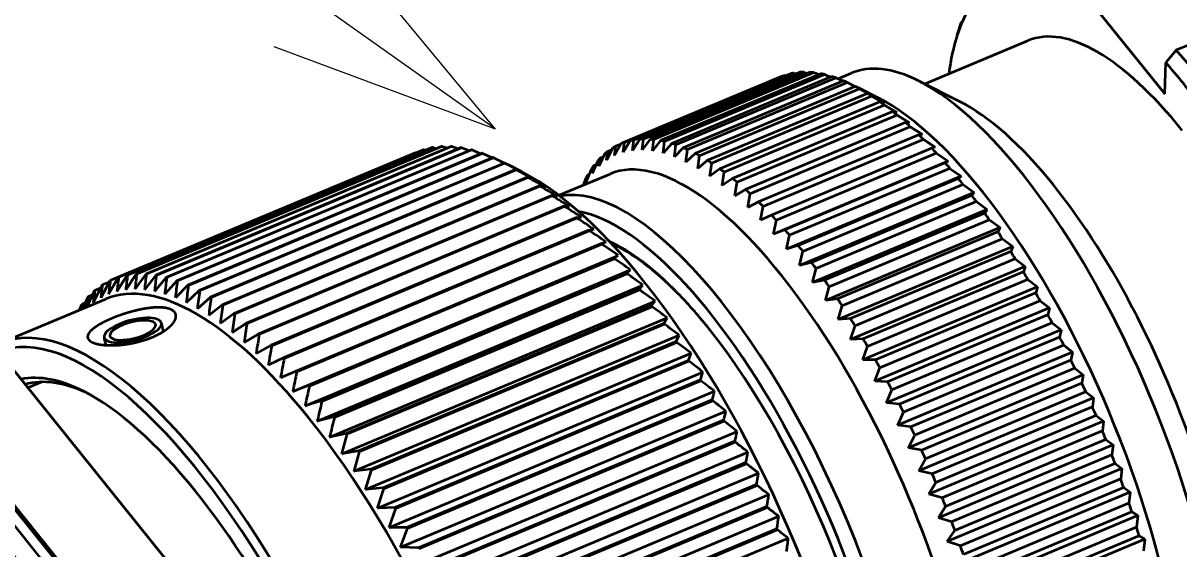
# Model space of a CAD drawing. Extents: x 23 to 417, y 3 to 294.
# Drawn here: x 383.4 to 393.19, y 146.76 to 151.22 of the extents above; entities that cross this region are included whole.
import ezdxf
from ezdxf.enums import TextEntityAlignment as Align

# ---------------------------------------------------------------- set-up
doc = ezdxf.new("R2010")
doc.units = 0
doc.layers.get('0').update_dxf_attribs({"lineweight": 13})
doc.styles.get("Standard").update_dxf_attribs({"font": 'isocp.shx'})

# ---------------------------------------------------------------- blocks, each defined once
blk = doc.blocks.new('BLOCK4694')
at = {"color": 7, "lineweight": 13}
blk.add_line((21.613, 91.106), (4.49, 103.292), dxfattribs=at)
blk.add_lwpolyline([(12.242, 94.598), (21.613, 91.106), (15.244, 98.815)], dxfattribs=at)
blk.add_circle((-4.742, 109.862), 11.332, dxfattribs=at)
blk.add_text('9', height=10, dxfattribs=at).set_placement((-8.627, 104.862), (-0.857, 104.862), align=Align.FIT)
blk = doc.blocks.new('BLOCK4695')
at = {"color": 7, "lineweight": 35, "ltscale": 0.141398}
blk.add_line((46.416, 97.001), (49.961, 92.594), dxfattribs=at)
at = {"color": 7, "lineweight": 35, "ltscale": 0.015136}
blk.add_line((41.173, 95.077), (41.359, 95.653), dxfattribs=at)
at = {"color": 7, "lineweight": 35, "ltscale": 0.058181}
blk.add_line((52.599, 95.338), (50.452, 94.44), dxfattribs=at)
at = {"color": 7, "lineweight": 35, "ltscale": 0.118727}
blk.add_line((39.801, 93.016), (44.182, 94.85), dxfattribs=at)
at = {"color": 7, "lineweight": 35, "ltscale": 0.0171}
blk.add_line((50.452, 94.44), (50.01, 93.918), dxfattribs=at)
at = {"color": 7, "lineweight": 35, "ltscale": 0.183852}
for p, q in [((34.262, 93.475), (27.478, 90.636)), ((34.526, 93.508), (27.742, 90.669)), ((34.677, 93.516), (27.893, 90.676)), ((34.954, 93.509), (28.17, 90.67)), ((35.113, 93.495), (28.329, 90.656)), ((33.736, 93.324), (26.952, 90.485)), ((33.871, 93.375), (27.087, 90.536)), ((34.119, 93.446), (27.335, 90.607)), ((35.404, 93.45), (28.62, 90.611)), ((35.569, 93.414), (28.785, 90.575)), ((35.873, 93.33), (29.089, 90.491)), ((36.045, 93.273), (29.261, 90.434)), ((36.359, 93.151), (29.575, 90.311)), ((36.537, 93.072), (29.753, 90.233)), ((36.861, 92.911), (30.077, 90.072)), ((37.044, 92.812), (30.26, 89.973)), ((37.377, 92.614), (30.593, 89.775)), ((37.565, 92.493), (30.781, 89.654)), ((37.905, 92.259), (31.121, 89.42)), ((38.097, 92.118), (31.313, 89.279)), ((38.444, 91.847), (31.66, 89.008)), ((38.639, 91.687), (31.855, 88.848)), ((38.991, 91.381), (32.207, 88.542)), ((39.189, 91.202), (32.405, 88.363)), ((39.545, 90.862), (32.761, 88.023)), ((39.744, 90.664), (32.96, 87.825)), ((40.103, 90.292), (33.319, 87.452)), ((40.304, 90.075), (33.52, 87.236)), ((40.665, 89.672), (33.881, 86.833)), ((40.866, 89.438), (34.082, 86.599)), ((41.226, 89.005), (34.442, 86.166)), ((41.427, 88.755), (34.643, 85.916)), ((41.787, 88.293), (35.003, 85.454)), ((41.987, 88.028), (35.203, 85.189)), ((42.344, 87.539), (35.56, 84.7)), ((42.542, 87.259), (35.758, 84.42)), ((42.896, 86.745), (36.112, 83.906)), ((43.092, 86.452), (36.308, 83.613)), ((43.441, 85.915), (36.657, 83.075)), ((43.634, 85.609), (36.85, 82.77)), ((43.977, 85.05), (37.193, 82.211)), ((44.166, 84.733), (37.382, 81.894)), ((44.502, 84.155), (37.718, 81.316)), ((44.687, 83.827), (37.903, 80.988)), ((45.014, 83.231), (38.23, 80.392)), ((45.194, 82.895), (38.41, 80.056)), ((45.512, 82.284), (38.728, 79.445)), ((45.686, 81.939), (38.902, 79.1)), ((45.993, 81.315), (39.209, 78.476)), ((46.161, 80.964), (39.377, 78.125)), ((46.457, 80.328), (39.673, 77.489)), ((46.618, 79.972), (39.834, 77.132)), ((46.9, 79.327), (40.116, 76.488)), ((47.054, 78.966), (40.27, 76.127)), ((47.323, 78.315), (40.539, 75.476)), ((47.468, 77.951), (40.684, 75.112)), ((47.723, 77.296), (40.939, 74.457)), ((47.86, 76.931), (41.076, 74.092)), ((48.098, 76.274), (41.314, 73.435)), ((48.226, 75.908), (41.443, 73.069)), ((48.448, 75.251), (41.664, 72.412)), ((48.567, 74.886), (41.783, 72.047)), ((48.772, 74.232), (41.988, 71.393)), ((48.881, 73.869), (42.097, 71.029))]:
    blk.add_line(p, q, dxfattribs=at)
at = {"color": 7, "lineweight": 35, "ltscale": 0.002741}
blk.add_line((34.262, 93.475), (34.366, 93.441), dxfattribs=at)
at = {"color": 7, "lineweight": 35, "ltscale": 0.004171}
blk.add_line((34.677, 93.516), (34.833, 93.459), dxfattribs=at)
at = {"color": 7, "lineweight": 35, "ltscale": 0.005505}
blk.add_line((35.113, 93.495), (35.318, 93.414), dxfattribs=at)
at = {"color": 7, "lineweight": 35, "ltscale": 0.015254}
blk.add_line((36.122, 93.238), (36.684, 93.474), dxfattribs=at)
at = {"color": 7, "lineweight": 35, "ltscale": 0.033127}
blk.add_line((49.961, 92.594), (50.01, 93.918), dxfattribs=at)
at = {"color": 7, "lineweight": 35, "ltscale": 0.001217}
blk.add_line((33.871, 93.375), (33.917, 93.361), dxfattribs=at)
at = {"color": 7, "lineweight": 35, "ltscale": 0.006755}
blk.add_line((35.569, 93.414), (35.818, 93.307), dxfattribs=at)
at = {"color": 7, "lineweight": 35, "ltscale": 0.007933}
blk.add_line((36.045, 93.273), (36.333, 93.14), dxfattribs=at)
at = {"color": 7, "lineweight": 35, "ltscale": 0.009729}
blk.add_line((36.537, 93.072), (36.886, 92.899), dxfattribs=at)
at = {"color": 7, "lineweight": 35, "ltscale": 0.049192}
blk.add_line((41.298, 92.263), (39.541, 93.147), dxfattribs=at)
at = {"color": 7, "lineweight": 35, "ltscale": 0.004574}
blk.add_line((37.025, 92.83), (36.861, 92.911), dxfattribs=at)
at = {"color": 7, "lineweight": 35, "ltscale": 0.022344}
blk.add_line((37.823, 92.428), (37.025, 92.83), dxfattribs=at)
at = {"color": 7, "lineweight": 35, "ltscale": 0.015287}
blk.add_line((37.044, 92.812), (37.585, 92.527), dxfattribs=at)
at = {"color": 7, "lineweight": 35, "ltscale": 0.005641}
blk.add_line((37.585, 92.527), (37.377, 92.614), dxfattribs=at)
at = {"color": 7, "lineweight": 35, "ltscale": 0.015294}
for p, q in [((37.565, 92.493), (38.1, 92.197)), ((35.595, 83.831), (35.758, 84.42))]:
    blk.add_line(p, q, dxfattribs=at)
at = {"color": 7, "lineweight": 35, "ltscale": 0.005103}
blk.add_line((38.1, 92.197), (37.905, 92.259), dxfattribs=at)
at = {"color": 7, "lineweight": 35, "ltscale": 0.015272}
blk.add_line((38.097, 92.118), (38.625, 91.811), dxfattribs=at)
at = {"color": 7, "lineweight": 35, "ltscale": 0.004618}
blk.add_line((38.625, 91.811), (38.444, 91.847), dxfattribs=at)
at = {"color": 7, "lineweight": 35, "ltscale": 0.01522}
blk.add_line((38.639, 91.687), (39.159, 91.371), dxfattribs=at)
at = {"color": 7, "lineweight": 35, "ltscale": 0.00421}
blk.add_line((39.159, 91.371), (38.991, 91.381), dxfattribs=at)
at = {"color": 7, "lineweight": 35, "ltscale": 0.015137}
blk.add_line((39.189, 91.202), (39.701, 90.878), dxfattribs=at)
at = {"color": 7, "lineweight": 35, "ltscale": 0.014352}
blk.add_line((27.335, 90.607), (27.036, 90.117), dxfattribs=at)
at = {"color": 7, "lineweight": 35, "ltscale": 0.010539}
blk.add_line((27.036, 90.117), (27.087, 90.536), dxfattribs=at)
at = {"color": 7, "lineweight": 35, "ltscale": 0.014178}
blk.add_line((27.742, 90.669), (27.428, 90.197), dxfattribs=at)
at = {"color": 7, "lineweight": 35, "ltscale": 0.01106}
blk.add_line((27.428, 90.197), (27.478, 90.636), dxfattribs=at)
at = {"color": 7, "lineweight": 35, "ltscale": 0.011556}
blk.add_line((27.841, 90.217), (27.893, 90.676), dxfattribs=at)
at = {"color": 7, "lineweight": 35, "ltscale": 0.014001}
blk.add_line((28.17, 90.67), (27.841, 90.217), dxfattribs=at)
at = {"color": 7, "lineweight": 35, "ltscale": 0.012026}
blk.add_line((28.276, 90.178), (28.329, 90.656), dxfattribs=at)
at = {"color": 7, "lineweight": 35, "ltscale": 0.013826}
blk.add_line((28.62, 90.611), (28.276, 90.178), dxfattribs=at)
at = {"color": 7, "lineweight": 35, "ltscale": 0.012467}
blk.add_line((28.73, 90.079), (28.785, 90.575), dxfattribs=at)
at = {"color": 7, "lineweight": 35, "ltscale": 0.003911}
blk.add_line((39.701, 90.878), (39.545, 90.862), dxfattribs=at)
at = {"color": 7, "lineweight": 35, "ltscale": 0.015022}
blk.add_line((39.744, 90.664), (40.247, 90.335), dxfattribs=at)
at = {"color": 7, "lineweight": 35, "ltscale": 0.350251}
for p, q in [((18.243, 90.09), (5.32, 84.681)), ((18.58, 90.222), (5.656, 84.813)), ((18.597, 90.227), (5.673, 84.819)), ((18.951, 90.315), (6.027, 84.907)), ((18.97, 90.319), (6.046, 84.91)), ((19.341, 90.362), (6.417, 84.954)), ((19.36, 90.363), (6.436, 84.955)), ((19.748, 90.362), (6.824, 84.954)), ((19.768, 90.361), (6.844, 84.953)), ((20.17, 90.316), (7.246, 84.907)), ((20.191, 90.312), (7.267, 84.903)), ((20.608, 90.222), (7.684, 84.813)), ((20.63, 90.216), (7.706, 84.808)), ((21.06, 90.082), (8.137, 84.673)), ((21.083, 90.074), (8.159, 84.665)), ((21.526, 89.896), (8.602, 84.487)), ((21.548, 89.885), (8.625, 84.477)), ((22.003, 89.664), (9.079, 84.255)), ((22.026, 89.651), (9.102, 84.243)), ((22.491, 89.386), (9.567, 83.978)), ((22.515, 89.372), (9.591, 83.963)), ((22.988, 89.065), (10.064, 83.656)), ((23.013, 89.048), (10.089, 83.639)), ((23.495, 88.699), (10.571, 83.29)), ((23.519, 88.68), (10.595, 83.271)), ((24.008, 88.29), (11.084, 82.882)), ((24.033, 88.269), (11.109, 82.861)), ((24.528, 87.84), (11.604, 82.431)), ((24.553, 87.817), (11.63, 82.408)), ((25.053, 87.348), (12.129, 81.94)), ((25.078, 87.323), (12.154, 81.915)), ((25.581, 86.817), (12.657, 81.408)), ((25.607, 86.79), (12.683, 81.381)), ((26.112, 86.247), (13.188, 80.838)), ((26.138, 86.218), (13.214, 80.81)), ((26.645, 85.64), (13.721, 80.231)), ((26.67, 85.609), (13.747, 80.201)), ((27.177, 84.997), (14.253, 79.588)), ((27.203, 84.965), (14.279, 79.556)), ((27.708, 84.319), (14.784, 78.911)), ((27.734, 84.286), (14.81, 78.877)), ((28.237, 83.609), (15.313, 78.201)), ((28.262, 83.574), (15.338, 78.166)), ((28.761, 82.868), (15.838, 77.46)), ((28.787, 82.832), (15.863, 77.423)), ((29.281, 82.098), (16.358, 76.689)), ((29.306, 82.06), (16.383, 76.651)), ((29.795, 81.3), (16.871, 75.891)), ((29.82, 81.261), (16.896, 75.852)), ((30.302, 80.476), (17.378, 75.068)), ((30.326, 80.436), (17.402, 75.027)), ((30.8, 79.629), (17.876, 74.22)), ((30.824, 79.587), (17.9, 74.179)), ((31.288, 78.76), (18.364, 73.351)), ((31.311, 78.717), (18.387, 73.308)), ((31.765, 77.871), (18.842, 72.462)), ((31.788, 77.827), (18.864, 72.419)), ((32.231, 76.964), (19.307, 71.556)), ((32.253, 76.92), (19.329, 71.511)), ((32.683, 76.042), (19.76, 70.633)), ((32.705, 75.997), (19.781, 70.588)), ((33.122, 75.106), (20.198, 69.698)), ((33.143, 75.061), (20.219, 69.652)), ((33.545, 74.16), (20.621, 68.751)), ((33.565, 74.113), (20.641, 68.705))]:
    blk.add_line(p, q, dxfattribs=at)
at = {"color": 7, "lineweight": 35, "ltscale": 0.00032631}
blk.add_line((18.256, 90.086), (18.243, 90.09), dxfattribs=at)
at = {"color": 7, "lineweight": 35, "ltscale": 0.002198}
blk.add_line((18.681, 90.203), (18.597, 90.227), dxfattribs=at)
at = {"color": 7, "lineweight": 35, "ltscale": 0.00395}
blk.add_line((19.12, 90.27), (18.97, 90.319), dxfattribs=at)
at = {"color": 7, "lineweight": 35, "ltscale": 0.005595}
blk.add_line((19.571, 90.288), (19.36, 90.363), dxfattribs=at)
at = {"color": 7, "lineweight": 35, "ltscale": 0.007146}
blk.add_line((20.034, 90.259), (19.768, 90.361), dxfattribs=at)
at = {"color": 7, "lineweight": 35, "ltscale": 0.008616}
blk.add_line((20.51, 90.181), (20.191, 90.312), dxfattribs=at)
at = {"color": 7, "lineweight": 35, "ltscale": 0.010013}
blk.add_line((20.997, 90.055), (20.63, 90.216), dxfattribs=at)
at = {"color": 7, "lineweight": 35, "ltscale": 0.011345}
blk.add_line((21.494, 89.882), (21.083, 90.074), dxfattribs=at)
at = {"color": 7, "lineweight": 35, "ltscale": 0.014824}
blk.add_line((26.263, 90.061), (26.01, 89.525), dxfattribs=at)
at = {"color": 7, "lineweight": 35, "ltscale": 0.014678}
blk.add_line((26.595, 90.303), (26.326, 89.781), dxfattribs=at)
at = {"color": 7, "lineweight": 35, "ltscale": 0.009434}
blk.add_line((26.326, 89.781), (26.379, 90.154), dxfattribs=at)
at = {"color": 7, "lineweight": 35, "ltscale": 0.004812}
blk.add_line((26.556, 90.229), (26.379, 90.154), dxfattribs=at)
at = {"color": 7, "lineweight": 35, "ltscale": 0.014519}
blk.add_line((26.952, 90.485), (26.669, 89.978), dxfattribs=at)
at = {"color": 7, "lineweight": 35, "ltscale": 0.009996}
blk.add_line((26.669, 89.978), (26.72, 90.375), dxfattribs=at)
at = {"color": 7, "lineweight": 35, "ltscale": 0.00605}
blk.add_line((26.943, 90.468), (26.72, 90.375), dxfattribs=at)
at = {"color": 7, "lineweight": 35, "ltscale": 0.013655}
blk.add_line((29.089, 90.491), (28.73, 90.079), dxfattribs=at)
at = {"color": 7, "lineweight": 35, "ltscale": 0.012879}
blk.add_line((29.201, 89.922), (29.261, 90.434), dxfattribs=at)
at = {"color": 7, "lineweight": 35, "ltscale": 0.013491}
blk.add_line((29.575, 90.311), (29.201, 89.922), dxfattribs=at)
at = {"color": 7, "lineweight": 35, "ltscale": 0.013261}
blk.add_line((29.689, 89.706), (29.753, 90.233), dxfattribs=at)
at = {"color": 7, "lineweight": 35, "ltscale": 0.013339}
blk.add_line((30.077, 90.072), (29.689, 89.706), dxfattribs=at)
at = {"color": 7, "lineweight": 35, "ltscale": 0.003748}
blk.add_line((40.247, 90.335), (40.103, 90.292), dxfattribs=at)
at = {"color": 7, "lineweight": 35, "ltscale": 0.014873}
blk.add_line((40.304, 90.075), (40.797, 89.742), dxfattribs=at)
at = {"color": 7, "lineweight": 35, "ltscale": 0.012617}
blk.add_line((22.001, 89.663), (21.548, 89.885), dxfattribs=at)
at = {"color": 7, "lineweight": 35, "ltscale": 0.005498}
blk.add_line((22.003, 89.664), (22.2, 89.566), dxfattribs=at)
at = {"color": 7, "lineweight": 35, "ltscale": 0.021468}
blk.add_line((22.789, 89.257), (22.026, 89.651), dxfattribs=at)
at = {"color": 7, "lineweight": 35, "ltscale": 0.014734}
blk.add_line((22.726, 89.301), (22.2, 89.566), dxfattribs=at)
at = {"color": 7, "lineweight": 35, "ltscale": 0.014955}
blk.add_line((25.959, 89.761), (25.72, 89.213), dxfattribs=at)
at = {"color": 7, "lineweight": 35, "ltscale": 0.00271}
blk.add_line((25.879, 89.58), (25.779, 89.538), dxfattribs=at)
at = {"color": 7, "lineweight": 35, "ltscale": 0.008855}
blk.add_line((26.01, 89.525), (26.065, 89.875), dxfattribs=at)
at = {"color": 7, "lineweight": 35, "ltscale": 0.003716}
blk.add_line((26.202, 89.932), (26.065, 89.875), dxfattribs=at)
at = {"color": 7, "lineweight": 35, "ltscale": 0.01361}
blk.add_line((30.191, 89.433), (30.26, 89.973), dxfattribs=at)
at = {"color": 7, "lineweight": 35, "ltscale": 0.013201}
blk.add_line((30.593, 89.775), (30.191, 89.433), dxfattribs=at)
at = {"color": 7, "lineweight": 35, "ltscale": 0.013927}
blk.add_line((30.705, 89.102), (30.781, 89.654), dxfattribs=at)
at = {"color": 7, "lineweight": 35, "ltscale": 0.200397}
for p, q in [((40.797, 89.742), (33.402, 86.647)), ((41.348, 89.102), (33.953, 86.008)), ((41.898, 88.418), (34.504, 85.324)), ((42.446, 87.692), (35.052, 84.597)), ((42.989, 86.925), (35.595, 83.831)), ((43.526, 86.122), (36.132, 83.027)), ((44.055, 85.284), (36.661, 82.19)), ((44.574, 84.416), (37.179, 81.321)), ((45.08, 83.519), (37.686, 80.424)), ((45.573, 82.596), (38.178, 79.502)), ((46.05, 81.653), (38.656, 78.558)), ((46.511, 80.69), (39.116, 77.595)), ((46.952, 79.712), (39.558, 76.618)), ((47.373, 78.723), (39.979, 75.629)), ((47.773, 77.726), (40.378, 74.631)), ((48.149, 76.723), (40.754, 73.629)), ((48.5, 75.72), (41.106, 72.625)), ((48.826, 74.719), (41.432, 71.624)), ((49.125, 73.723), (41.731, 70.629))]:
    blk.add_line(p, q, dxfattribs=at)
at = {"color": 7, "lineweight": 35, "ltscale": 0.003743}
blk.add_line((40.797, 89.742), (40.665, 89.672), dxfattribs=at)
at = {"color": 7, "lineweight": 35, "ltscale": 0.008129}
blk.add_line((22.491, 89.386), (22.789, 89.257), dxfattribs=at)
at = {"color": 7, "lineweight": 35, "ltscale": 0.021486}
blk.add_line((23.271, 88.963), (22.515, 89.372), dxfattribs=at)
at = {"color": 7, "lineweight": 35, "ltscale": 0.007499}
blk.add_line((22.988, 89.065), (23.271, 88.963), dxfattribs=at)
at = {"color": 7, "lineweight": 35, "ltscale": 0.058447}
blk.add_line((24.309, 88.295), (26.465, 89.197), dxfattribs=at)
at = {"color": 7, "lineweight": 35, "ltscale": 0.015068}
blk.add_line((25.684, 89.404), (25.459, 88.844), dxfattribs=at)
at = {"color": 7, "lineweight": 35, "ltscale": 0.007665}
blk.add_line((25.459, 88.844), (25.522, 89.144), dxfattribs=at)
at = {"color": 7, "lineweight": 35, "ltscale": 0.001823}
blk.add_line((25.59, 89.172), (25.522, 89.144), dxfattribs=at)
at = {"color": 7, "lineweight": 35, "ltscale": 0.008264}
blk.add_line((25.72, 89.213), (25.779, 89.538), dxfattribs=at)
at = {"color": 7, "lineweight": 35, "ltscale": 0.013081}
blk.add_line((31.121, 89.42), (30.705, 89.102), dxfattribs=at)
at = {"color": 7, "lineweight": 35, "ltscale": 0.014211}
blk.add_line((31.231, 88.716), (31.313, 89.279), dxfattribs=at)
at = {"color": 7, "lineweight": 35, "ltscale": 0.014692}
blk.add_line((40.866, 89.438), (41.348, 89.102), dxfattribs=at)
at = {"color": 7, "lineweight": 35, "ltscale": 0.003895}
blk.add_line((41.348, 89.102), (41.226, 89.005), dxfattribs=at)
at = {"color": 7, "lineweight": 35, "ltscale": 0.006909}
blk.add_line((23.495, 88.699), (23.761, 88.626), dxfattribs=at)
at = {"color": 7, "lineweight": 35, "ltscale": 0.007043}
blk.add_line((25.438, 88.99), (25.34, 88.726), dxfattribs=at)
at = {"color": 7, "lineweight": 35, "ltscale": 0.012981}
blk.add_line((31.66, 89.008), (31.231, 88.716), dxfattribs=at)
at = {"color": 7, "lineweight": 35, "ltscale": 0.014462}
blk.add_line((31.765, 88.276), (31.855, 88.848), dxfattribs=at)
at = {"color": 7, "lineweight": 35, "ltscale": 0.014477}
blk.add_line((41.427, 88.755), (41.898, 88.418), dxfattribs=at)
at = {"color": 7, "lineweight": 35, "ltscale": 0.006378}
blk.add_line((24.008, 88.29), (24.26, 88.247), dxfattribs=at)
at = {"color": 7, "lineweight": 35, "ltscale": 0.012904}
blk.add_line((32.207, 88.542), (31.765, 88.276), dxfattribs=at)
at = {"color": 7, "lineweight": 35, "ltscale": 0.014679}
blk.add_line((32.306, 87.784), (32.405, 88.363), dxfattribs=at)
at = {"color": 7, "lineweight": 35, "ltscale": 0.004187}
blk.add_line((41.898, 88.418), (41.787, 88.293), dxfattribs=at)
at = {"color": 7, "lineweight": 35, "ltscale": 0.005924}
blk.add_line((24.528, 87.84), (24.765, 87.826), dxfattribs=at)
at = {"color": 7, "lineweight": 35, "ltscale": 0.012851}
blk.add_line((32.761, 88.023), (32.306, 87.784), dxfattribs=at)
at = {"color": 7, "lineweight": 35, "ltscale": 0.014863}
blk.add_line((32.853, 87.24), (32.96, 87.825), dxfattribs=at)
at = {"color": 7, "lineweight": 35, "ltscale": 0.014229}
blk.add_line((41.987, 88.028), (42.446, 87.692), dxfattribs=at)
at = {"color": 7, "lineweight": 35, "ltscale": 0.004588}
blk.add_line((42.446, 87.692), (42.344, 87.539), dxfattribs=at)
at = {"color": 7, "lineweight": 35, "ltscale": 0.00557}
blk.add_line((25.053, 87.348), (25.275, 87.365), dxfattribs=at)
at = {"color": 7, "lineweight": 35, "ltscale": 0.012823}
for p, q in [((33.319, 87.452), (32.853, 87.24)), ((33.881, 86.833), (33.402, 86.647))]:
    blk.add_line(p, q, dxfattribs=at)
at = {"color": 7, "lineweight": 35, "ltscale": 0.015013}
blk.add_line((33.402, 86.647), (33.52, 87.236), dxfattribs=at)
at = {"color": 7, "lineweight": 35, "ltscale": 0.013947}
blk.add_line((42.542, 87.259), (42.989, 86.925), dxfattribs=at)
at = {"color": 7, "lineweight": 35, "ltscale": 0.005341}
blk.add_line((25.581, 86.817), (25.79, 86.864), dxfattribs=at)
at = {"color": 7, "lineweight": 35, "ltscale": 0.005069}
blk.add_line((42.989, 86.925), (42.896, 86.745), dxfattribs=at)
at = {"color": 7, "lineweight": 35, "ltscale": 0.005253}
blk.add_line((26.112, 86.247), (26.307, 86.325), dxfattribs=at)
at = {"color": 7, "lineweight": 35, "ltscale": 0.01513}
blk.add_line((33.953, 86.008), (34.082, 86.599), dxfattribs=at)
at = {"color": 7, "lineweight": 35, "ltscale": 0.012848}
blk.add_line((34.442, 86.166), (33.953, 86.008), dxfattribs=at)
at = {"color": 7, "lineweight": 35, "ltscale": 0.013632}
blk.add_line((43.092, 86.452), (43.526, 86.122), dxfattribs=at)
at = {"color": 7, "lineweight": 35, "ltscale": 0.005604}
blk.add_line((43.526, 86.122), (43.441, 85.915), dxfattribs=at)
at = {"color": 7, "lineweight": 35, "ltscale": 0.373523}
for p, q in [((13.044, 79.981), (26.827, 85.749)), ((13.564, 79.37), (27.347, 85.138)), ((14.084, 78.724), (27.866, 84.492)), ((14.601, 78.046), (28.384, 83.814)), ((15.116, 77.336), (28.898, 83.104)), ((15.626, 76.597), (29.409, 82.365)), ((16.131, 75.83), (29.914, 81.598)), ((16.629, 75.037), (30.412, 80.805)), ((17.12, 74.22), (30.902, 79.988)), ((17.601, 73.381), (31.384, 79.149)), ((18.073, 72.522), (31.855, 78.29)), ((18.533, 71.644), (32.316, 77.412)), ((18.981, 70.75), (32.764, 76.519)), ((19.416, 69.843), (33.199, 75.611)), ((19.837, 68.923), (33.619, 74.691)), ((20.242, 67.993), (34.025, 73.761))]:
    blk.add_line(p, q, dxfattribs=at)
at = {"color": 7, "lineweight": 35, "ltscale": 0.005315}
blk.add_line((26.645, 85.64), (26.827, 85.749), dxfattribs=at)
at = {"color": 7, "lineweight": 35, "ltscale": 0.015216}
blk.add_line((34.504, 85.324), (34.643, 85.916), dxfattribs=at)
at = {"color": 7, "lineweight": 35}
for p, q in [((13.847, 65.202), (-2.428, 85.436)), ((-6.378, 83.783), (9.897, 63.549)), ((-5.949, 83.963), (10.327, 63.728)), ((-5.863, 83.999), (10.413, 63.764))]:
    blk.add_line(p, q, dxfattribs=at)
at = {"color": 7, "lineweight": 35, "ltscale": 0.012899}
blk.add_line((35.003, 85.454), (34.504, 85.324), dxfattribs=at)
at = {"color": 7, "lineweight": 35, "ltscale": 0.01527}
blk.add_line((35.052, 84.597), (35.203, 85.189), dxfattribs=at)
at = {"color": 7, "lineweight": 35, "ltscale": 0.013285}
blk.add_line((43.634, 85.609), (44.055, 85.284), dxfattribs=at)
at = {"color": 7, "lineweight": 35, "ltscale": 0.006174}
blk.add_line((44.055, 85.284), (43.977, 85.05), dxfattribs=at)
at = {"color": 7, "lineweight": 35, "ltscale": 0.020492}
blk.add_line((5.303, 84.673), (4.912, 83.953), dxfattribs=at)
at = {"color": 7, "lineweight": 35, "ltscale": 0.020305}
blk.add_line((5.656, 84.813), (5.248, 84.111), dxfattribs=at)
at = {"color": 7, "lineweight": 35, "ltscale": 0.020111}
blk.add_line((6.027, 84.907), (5.602, 84.224), dxfattribs=at)
at = {"color": 7, "lineweight": 35, "ltscale": 0.019912}
blk.add_line((6.417, 84.954), (5.974, 84.291), dxfattribs=at)
at = {"color": 7, "lineweight": 35, "ltscale": 0.01971}
blk.add_line((6.824, 84.954), (6.364, 84.313), dxfattribs=at)
at = {"color": 7, "lineweight": 35, "ltscale": 0.019509}
blk.add_line((7.246, 84.907), (6.769, 84.289), dxfattribs=at)
at = {"color": 7, "lineweight": 35, "ltscale": 0.019311}
blk.add_line((7.684, 84.813), (7.19, 84.22), dxfattribs=at)
at = {"color": 7, "lineweight": 35, "ltscale": 0.019118}
blk.add_line((8.137, 84.673), (7.625, 84.104), dxfattribs=at)
at = {"color": 7, "lineweight": 35, "ltscale": 0.005521}
blk.add_line((27.177, 84.997), (27.347, 85.138), dxfattribs=at)
at = {"color": 7, "lineweight": 35, "ltscale": 0.012975}
blk.add_line((35.56, 84.7), (35.052, 84.597), dxfattribs=at)
at = {"color": 7, "lineweight": 35, "ltscale": 0.012905}
blk.add_line((44.166, 84.733), (44.574, 84.416), dxfattribs=at)
at = {"color": 7, "lineweight": 35, "ltscale": 0.019078}
blk.add_line((4.657, 84.255), (4.33, 83.565), dxfattribs=at)
at = {"color": 7, "lineweight": 35, "ltscale": 0.020669}
blk.add_line((4.97, 84.487), (4.596, 83.749), dxfattribs=at)
at = {"color": 7, "lineweight": 35, "ltscale": 0.006402}
blk.add_line((4.908, 84.366), (4.672, 84.267), dxfattribs=at)
at = {"color": 7, "lineweight": 35, "ltscale": 0.007769}
blk.add_line((5.272, 84.617), (4.985, 84.497), dxfattribs=at)
at = {"color": 7, "lineweight": 35, "ltscale": 0.018934}
blk.add_line((8.602, 84.487), (8.074, 83.944), dxfattribs=at)
at = {"color": 7, "lineweight": 35, "ltscale": 0.01876}
blk.add_line((9.079, 84.255), (8.534, 83.738), dxfattribs=at)
at = {"color": 7, "lineweight": 35, "ltscale": 0.005854}
blk.add_line((27.708, 84.319), (27.866, 84.492), dxfattribs=at)
at = {"color": 7, "lineweight": 35, "ltscale": 0.006765}
blk.add_line((44.574, 84.416), (44.502, 84.155), dxfattribs=at)
at = {"color": 7, "lineweight": 35, "ltscale": 0.121017}
blk.add_line((0.655, 82.027), (5.121, 83.896), dxfattribs=at)
at = {"color": 7, "lineweight": 35, "ltscale": 0.00403}
blk.add_line((4.257, 83.734), (4.109, 83.672), dxfattribs=at)
at = {"color": 7, "lineweight": 35, "ltscale": 0.013363}
blk.add_line((4.366, 83.977), (4.149, 83.489), dxfattribs=at)
at = {"color": 7, "lineweight": 35, "ltscale": 0.011038}
blk.add_line((4.309, 83.556), (4.379, 83.992), dxfattribs=at)
at = {"color": 7, "lineweight": 35, "ltscale": 0.005162}
blk.add_line((4.57, 84.072), (4.379, 83.992), dxfattribs=at)
at = {"color": 7, "lineweight": 35, "ltscale": 0.0186}
blk.add_line((9.567, 83.978), (9.006, 83.489), dxfattribs=at)
at = {"color": 7, "lineweight": 35, "ltscale": 0.006292}
blk.add_line((28.237, 83.609), (28.384, 83.814), dxfattribs=at)
at = {"color": 7, "lineweight": 35, "ltscale": 0.013074}
blk.add_line((36.112, 83.906), (35.595, 83.831), dxfattribs=at)
at = {"color": 7, "lineweight": 35, "ltscale": 0.012495}
blk.add_line((44.687, 83.827), (45.08, 83.519), dxfattribs=at)
at = {"color": 7, "lineweight": 35, "ltscale": 0.006192}
blk.add_line((4.096, 83.656), (4.001, 83.427), dxfattribs=at)
at = {"color": 7, "lineweight": 35, "ltscale": 0.005528}
blk.add_line((4.069, 83.455), (4.109, 83.672), dxfattribs=at)
at = {"color": 7, "lineweight": 35, "ltscale": 0.018455}
blk.add_line((10.064, 83.656), (9.488, 83.195), dxfattribs=at)
at = {"color": 7, "lineweight": 35, "ltscale": 0.018329}
blk.add_line((10.571, 83.29), (9.979, 82.858), dxfattribs=at)
at = {"color": 7, "lineweight": 35, "ltscale": 0.015289}
blk.add_line((36.132, 83.027), (36.308, 83.613), dxfattribs=at)
at = {"color": 7, "lineweight": 35, "ltscale": 0.007365}
blk.add_line((45.08, 83.519), (45.014, 83.231), dxfattribs=at)
at = {"color": 7, "lineweight": 35, "ltscale": 0.009309}
blk.add_line((7.575, 82.528), (7.482, 82.889), dxfattribs=at)
at = {"color": 7, "lineweight": 35, "ltscale": 0.018222}
blk.add_line((11.084, 82.882), (10.477, 82.479), dxfattribs=at)
at = {"color": 7, "lineweight": 35, "ltscale": 0.006812}
blk.add_line((28.761, 82.868), (28.898, 83.104), dxfattribs=at)
at = {"color": 7, "lineweight": 35, "ltscale": 0.013193}
blk.add_line((36.657, 83.075), (36.132, 83.027), dxfattribs=at)
at = {"color": 7, "lineweight": 35, "ltscale": 0.015256}
blk.add_line((36.661, 82.19), (36.85, 82.77), dxfattribs=at)
at = {"color": 7, "lineweight": 35, "ltscale": 0.012055}
blk.add_line((45.194, 82.895), (45.573, 82.596), dxfattribs=at)
at = {"color": 7, "lineweight": 35, "ltscale": 0.008307}
blk.add_line((5.144, 81.944), (5.061, 82.265), dxfattribs=at)
at = {"color": 7, "lineweight": 35, "ltscale": 0.018136}
blk.add_line((11.604, 82.431), (10.982, 82.058), dxfattribs=at)
at = {"color": 7, "lineweight": 35, "ltscale": 0.007392}
blk.add_line((29.281, 82.098), (29.409, 82.365), dxfattribs=at)
at = {"color": 7, "lineweight": 35, "ltscale": 0.013329}
blk.add_line((37.193, 82.211), (36.661, 82.19), dxfattribs=at)
at = {"color": 7, "lineweight": 35, "ltscale": 0.007965}
blk.add_line((45.573, 82.596), (45.512, 82.284), dxfattribs=at)
at = {"color": 7, "lineweight": 35, "ltscale": 0.018074}
blk.add_line((12.129, 81.94), (11.492, 81.597), dxfattribs=at)
at = {"color": 7, "lineweight": 35, "ltscale": 0.015198}
blk.add_line((37.179, 81.321), (37.382, 81.894), dxfattribs=at)
at = {"color": 7, "lineweight": 35, "ltscale": 0.011588}
blk.add_line((45.686, 81.939), (46.05, 81.653), dxfattribs=at)
at = {"color": 7, "lineweight": 35, "ltscale": 0.018035}
blk.add_line((12.657, 81.408), (12.007, 81.096), dxfattribs=at)
at = {"color": 7, "lineweight": 35, "ltscale": 0.008016}
blk.add_line((29.795, 81.3), (29.914, 81.598), dxfattribs=at)
at = {"color": 7, "lineweight": 35, "ltscale": 0.013481}
blk.add_line((37.718, 81.316), (37.179, 81.321), dxfattribs=at)
at = {"color": 7, "lineweight": 35, "ltscale": 0.008561}
blk.add_line((46.05, 81.653), (45.993, 81.315), dxfattribs=at)
at = {"color": 7, "lineweight": 35, "ltscale": 0.01802}
blk.add_line((13.188, 80.838), (12.525, 80.557), dxfattribs=at)
at = {"color": 7, "lineweight": 35, "ltscale": 0.008671}
blk.add_line((30.302, 80.476), (30.412, 80.805), dxfattribs=at)
at = {"color": 7, "lineweight": 35, "ltscale": 0.015117}
blk.add_line((37.686, 80.424), (37.903, 80.988), dxfattribs=at)
at = {"color": 7, "lineweight": 35, "ltscale": 0.011093}
blk.add_line((46.161, 80.964), (46.511, 80.69), dxfattribs=at)
at = {"color": 7, "lineweight": 35, "ltscale": 0.016148}
blk.add_line((2.431, 80.385), (1.835, 80.136), dxfattribs=at)
at = {"color": 7, "lineweight": 35, "ltscale": 0.013644}
blk.add_line((38.23, 80.392), (37.686, 80.424), dxfattribs=at)
at = {"color": 7, "lineweight": 35, "ltscale": 0.009146}
blk.add_line((46.511, 80.69), (46.457, 80.328), dxfattribs=at)
at = {"color": 7, "lineweight": 35, "ltscale": 0.01803}
blk.add_line((13.721, 80.231), (13.044, 79.981), dxfattribs=at)
at = {"color": 7, "lineweight": 35, "ltscale": 0.015014}
blk.add_line((38.178, 79.502), (38.41, 80.056), dxfattribs=at)
at = {"color": 7, "lineweight": 35, "ltscale": 0.010574}
blk.add_line((46.618, 79.972), (46.952, 79.712), dxfattribs=at)
at = {"color": 7, "lineweight": 35, "ltscale": 0.018065}
blk.add_line((14.253, 79.588), (13.564, 79.37), dxfattribs=at)
at = {"color": 7, "lineweight": 35, "ltscale": 0.013814}
blk.add_line((38.728, 79.445), (38.178, 79.502), dxfattribs=at)
at = {"color": 7, "lineweight": 35, "ltscale": 0.009717}
blk.add_line((46.952, 79.712), (46.9, 79.327), dxfattribs=at)
at = {"color": 7, "lineweight": 35, "ltscale": 0.018124}
blk.add_line((14.784, 78.911), (14.084, 78.724), dxfattribs=at)
at = {"color": 7, "lineweight": 35, "ltscale": 0.014891}
blk.add_line((38.656, 78.558), (38.902, 79.1), dxfattribs=at)
at = {"color": 7, "lineweight": 35, "ltscale": 0.010032}
blk.add_line((47.054, 78.966), (47.373, 78.723), dxfattribs=at)
at = {"color": 7, "lineweight": 35, "ltscale": 0.01399}
blk.add_line((39.209, 78.476), (38.656, 78.558), dxfattribs=at)
at = {"color": 7, "lineweight": 35, "ltscale": 0.01027}
blk.add_line((47.373, 78.723), (47.323, 78.315), dxfattribs=at)
at = {"color": 7, "lineweight": 35, "ltscale": 0.018205}
blk.add_line((15.313, 78.201), (14.601, 78.046), dxfattribs=at)
at = {"color": 7, "lineweight": 35, "ltscale": 0.014752}
blk.add_line((39.116, 77.595), (39.377, 78.125), dxfattribs=at)
at = {"color": 7, "lineweight": 35, "ltscale": 0.009471}
blk.add_line((47.468, 77.951), (47.773, 77.726), dxfattribs=at)
at = {"color": 7, "lineweight": 35, "ltscale": 0.018308}
blk.add_line((15.838, 77.46), (15.116, 77.336), dxfattribs=at)
at = {"color": 7, "lineweight": 35, "ltscale": 0.014166}
blk.add_line((39.673, 77.489), (39.116, 77.595), dxfattribs=at)
at = {"color": 7, "lineweight": 35, "ltscale": 0.010802}
blk.add_line((47.773, 77.726), (47.723, 77.296), dxfattribs=at)
at = {"color": 7, "lineweight": 35, "ltscale": 0.0146}
blk.add_line((39.558, 76.618), (39.834, 77.132), dxfattribs=at)
at = {"color": 7, "lineweight": 35, "ltscale": 0.008894}
blk.add_line((47.86, 76.931), (48.149, 76.723), dxfattribs=at)
at = {"color": 7, "lineweight": 35, "ltscale": 0.018432}
blk.add_line((16.358, 76.689), (15.626, 76.597), dxfattribs=at)
at = {"color": 7, "lineweight": 35, "ltscale": 0.021473}
blk.add_line((16.131, 75.83), (16.383, 76.651), dxfattribs=at)
at = {"color": 7, "lineweight": 35, "ltscale": 0.01434}
blk.add_line((40.116, 76.488), (39.558, 76.618), dxfattribs=at)
at = {"color": 7, "lineweight": 35, "ltscale": 0.011311}
blk.add_line((48.149, 76.723), (48.098, 76.274), dxfattribs=at)
at = {"color": 7, "lineweight": 35, "ltscale": 0.018573}
blk.add_line((16.871, 75.891), (16.131, 75.83), dxfattribs=at)
at = {"color": 7, "lineweight": 35, "ltscale": 0.021434}
blk.add_line((16.629, 75.037), (16.896, 75.852), dxfattribs=at)
at = {"color": 7, "lineweight": 35, "ltscale": 0.014436}
blk.add_line((39.979, 75.629), (40.27, 76.127), dxfattribs=at)
at = {"color": 7, "lineweight": 35, "ltscale": 0.008303}
blk.add_line((48.226, 75.908), (48.5, 75.72), dxfattribs=at)
at = {"color": 7, "lineweight": 35, "ltscale": 0.014508}
blk.add_line((40.539, 75.476), (39.979, 75.629), dxfattribs=at)
at = {"color": 7, "lineweight": 35, "ltscale": 0.011794}
blk.add_line((48.5, 75.72), (48.448, 75.251), dxfattribs=at)
at = {"color": 7, "lineweight": 35, "ltscale": 0.018731}
blk.add_line((17.378, 75.068), (16.629, 75.037), dxfattribs=at)
at = {"color": 7, "lineweight": 35, "ltscale": 0.021371}
blk.add_line((17.12, 74.22), (17.402, 75.027), dxfattribs=at)
at = {"color": 7, "lineweight": 35, "ltscale": 0.014265}
blk.add_line((40.378, 74.631), (40.684, 75.112), dxfattribs=at)
at = {"color": 7, "lineweight": 35, "ltscale": 0.007705}
blk.add_line((48.567, 74.886), (48.826, 74.719), dxfattribs=at)
at = {"color": 7, "lineweight": 35, "ltscale": 0.014668}
blk.add_line((40.939, 74.457), (40.378, 74.631), dxfattribs=at)
at = {"color": 7, "lineweight": 35, "ltscale": 0.01225}
blk.add_line((48.826, 74.719), (48.772, 74.232), dxfattribs=at)
at = {"color": 7, "lineweight": 35, "ltscale": 0.018902}
blk.add_line((17.876, 74.22), (17.12, 74.22), dxfattribs=at)
at = {"color": 7, "lineweight": 35, "ltscale": 0.021286}
blk.add_line((17.601, 73.381), (17.9, 74.179), dxfattribs=at)
at = {"color": 7, "lineweight": 35, "ltscale": 0.01409}
blk.add_line((40.754, 73.629), (41.076, 74.092), dxfattribs=at)
at = {"color": 7, "lineweight": 35, "ltscale": 0.014815}
blk.add_line((41.314, 73.435), (40.754, 73.629), dxfattribs=at)
at = {"color": 7, "lineweight": 35, "ltscale": 0.007103}
blk.add_line((48.881, 73.869), (49.125, 73.723), dxfattribs=at)
at = {"color": 7, "lineweight": 35, "ltscale": 0.012677}
blk.add_line((49.125, 73.723), (49.068, 73.22), dxfattribs=at)
at = {"color": 7, "lineweight": 35, "ltscale": 0.019085}
blk.add_line((18.364, 73.351), (17.601, 73.381), dxfattribs=at)
at = {"color": 7, "lineweight": 35}
for centre, radius, start, end in [((-20.518, 10.925), 89.432, 60.32231, 60.87272), ((-20.577, 12.495), 88.026, 59.37888, 59.93717), ((-20.45, 14.073), 86.509, 58.4892, 59.0556), ((-20.136, 15.665), 84.87, 57.65199, 58.22682), ((-19.634, 17.274), 83.103, 56.8662, 57.44987), ((-18.946, 18.902), 81.202, 56.13104, 56.72405), ((-18.075, 20.549), 79.166, 55.44596, 56.0489), ((-17.024, 22.213), 76.995, 54.81072, 55.42427), ((41.411, 79.846), 36.413, 172.3701, 173.2742), ((44.807, 79.835), 39.45, 172.7421, 173.6123), ((48.259, 79.726), 42.53, 172.9982, 173.8372), ((51.746, 79.513), 45.635, 173.1515, 173.9621), ((55.248, 79.192), 48.745, 173.2129, 173.9973), ((58.745, 78.757), 51.843, 173.1911, 173.9516), ((62.218, 78.204), 54.91, 173.0933, 173.8319), ((65.648, 77.531), 57.931, 172.92559, 173.64405), ((-15.798, 23.893), 74.692, 54.2254, 54.85032), ((34.866, 79.598), 30.553, 171.21, 172.1913), ((38.09, 79.765), 33.441, 171.866, 172.8071), ((69.018, 76.732), 60.888, 172.69271, 173.39267), ((72.31, 75.807), 63.768, 172.39861, 173.08155), ((-14.404, 25.585), 72.259, 53.6904, 54.32755), ((75.508, 74.753), 66.558, 172.04643, 172.71369), ((78.598, 73.57), 69.245, 171.63866, 172.29144), ((81.565, 72.256), 71.82, 171.17721, 171.81661), ((-12.85, 27.284), 69.705, 53.20651, 53.85686), ((84.399, 70.811), 74.274, 170.66348, 171.29048), ((-11.145, 28.986), 67.036, 52.77495, 53.43957), ((5.232, 82.304), 0.175, 157.5918, 192.9436), ((5.977, 85.051), 2.986, 292.1764, 304.2115), ((87.088, 69.236), 76.6, 170.09843, 170.71392), ((89.625, 67.532), 78.794, 169.48265, 170.08741), ((-9.299, 30.684), 64.264, 52.39742, 53.07751), ((92.001, 65.699), 80.853, 168.81634, 169.41106), ((-7.325, 32.372), 61.399, 52.07617, 52.77304), ((94.212, 63.74), 82.777, 168.09941, 168.68469), ((-5.234, 34.043), 58.453, 51.81408, 52.52919), ((96.255, 61.654), 84.567, 167.33145, 167.90781), ((14.407, 84.505), 17.103, 343.4342, 344.6863), ((98.128, 59.444), 86.228, 166.51181, 167.07967), ((-3.043, 35.69), 55.443, 51.6148, 52.3497), ((99.833, 57.109), 87.766, 165.63955, 166.19926), ((12.743, 83.534), 19.15, 345.5631, 346.7633), ((-0.766, 37.305), 52.383, 51.4828, 52.2394), ((101.372, 54.651), 89.19, 164.71353, 165.26534), ((10.887, 82.573), 21.401, 347.3063, 348.4539), ((1.581, 38.879), 49.289, 51.4237, 52.2038), ((102.751, 52.068), 90.512, 163.7324, 164.27647), ((8.858, 81.622), 23.833, 348.7296, 349.8261), ((3.982, 40.406), 46.179, 51.4442, 52.25), ((6.673, 80.682), 26.421, 349.8859, 350.934), ((6.417, 41.878), 43.072, 51.5526, 52.3865), ((4.35, 79.757), 29.146, 350.8175, 351.8203), ((8.87, 43.285), 39.986, 51.7592, 52.6238), ((1.907, 78.855), 31.984, 351.5584, 352.5192), ((11.321, 44.622), 36.94, 52.0765, 52.9744), ((-0.637, 77.982), 34.917, 352.1357, 353.0579)]:
    blk.add_arc(centre, radius, start, end, dxfattribs=at)
for centre, major_axis, ratio, start_param, end_param in [((50.31, 80.205), (7.239, -17.296), 0.365278, 2.70568, 3.544835), ((50.311, 80.201), (6.13, -14.649), 0.36524, 2.239748, 3.141638), ((50.31, 80.205), (7.239, -17.296), 0.365278, 3.544835, 3.702697), ((50.74, 80.385), (7.432, -17.758), 0.365278, 2.161591, 2.317594), ((40.864, 76.252), (-7.142, 17.066), 0.365278, 6.200436, 6.221644), ((40.864, 76.252), (-7.142, 17.066), 0.365278, 6.141161, 6.162368), ((40.864, 76.252), (-7.142, 17.066), 0.365278, 6.081885, 6.103093), ((43.441, 77.33), (-6.756, 16.143), 0.365278, 5.879917, 6.283217), ((50.31, 80.205), (7.239, -17.296), 0.365278, 2.159507, 2.319678), ((40.864, 76.252), (-7.142, 17.066), 0.365278, 6.259711, 6.280919), ((40.864, 76.252), (-7.142, 17.066), 0.365278, 6.02261, 6.043818), ((40.864, 76.252), (-7.142, 17.066), 0.365278, 5.963335, 5.984542), ((40.864, 76.252), (-7.142, 17.066), 0.365278, 5.904059, 5.925267), ((43.441, 77.33), (-6.756, 16.143), 0.365278, 3.544867, 5.879917), ((40.864, 76.252), (-7.142, 17.066), 0.365278, 5.844784, 5.865992), ((40.864, 76.252), (-7.142, 17.066), 0.365278, 5.785509, 5.806716), ((41.723, 76.612), (-6.756, 16.143), 0.365278, 3.544867, 5.879917), ((40.864, 76.252), (-7.142, 17.066), 0.365278, 5.726233, 5.747441), ((44.836, 77.914), (-6.129, 14.644), 0.365278, 5.381185, 5.879917), ((40.864, 76.252), (-7.142, 17.066), 0.365278, 5.666958, 5.688166), ((40.864, 76.252), (-7.142, 17.066), 0.365278, 5.607683, 5.62889), ((33.222, 73.054), (-6.756, 16.143), 0.365278, 3.141624, 6.283217), ((34.08, 73.413), (-7.142, 17.066), 0.365278, 6.259711, 6.280919), ((34.08, 73.413), (-7.142, 17.066), 0.365278, 6.200436, 6.221644), ((34.08, 73.413), (-7.142, 17.066), 0.365278, 6.141161, 6.162368), ((34.08, 73.413), (-7.142, 17.066), 0.365278, 6.081885, 6.103093), ((34.08, 73.413), (-7.142, 17.066), 0.365278, 6.02261, 6.043818), ((40.864, 76.252), (-7.142, 17.066), 0.365278, 5.548407, 5.569615), ((26.652, 70.305), (-8.3, 19.833), 0.365278, 6.249992, 6.252337), ((26.652, 70.305), (-8.3, 19.833), 0.365278, 6.20166, 6.204005), ((26.652, 70.305), (-8.3, 19.833), 0.365278, 6.153328, 6.155673), ((26.652, 70.305), (-8.3, 19.833), 0.365278, 6.104996, 6.107341), ((26.652, 70.305), (-8.3, 19.833), 0.365278, 6.056663, 6.059009), ((26.652, 70.305), (-8.3, 19.833), 0.365278, 6.008331, 6.010676), ((26.652, 70.305), (-8.3, 19.833), 0.365278, 5.959999, 5.962344), ((34.08, 73.413), (-7.142, 17.066), 0.365278, 0.095077, 0.116284), ((34.08, 73.413), (-7.142, 17.066), 0.365278, 0.035802, 0.057009), ((34.08, 73.413), (-7.142, 17.066), 0.365278, 5.963335, 5.984542), ((34.08, 73.413), (-7.142, 17.066), 0.365278, 5.904059, 5.925267), ((34.08, 73.413), (-7.142, 17.066), 0.365278, 5.844784, 5.865992), ((40.864, 76.252), (-7.142, 17.066), 0.365278, 5.489132, 5.51034), ((26.652, 70.305), (-8.3, 19.833), 0.365278, 5.911667, 5.914012), ((26.652, 70.305), (-8.3, 19.833), 0.365278, 5.863335, 5.86568), ((34.08, 73.413), (-7.142, 17.066), 0.365278, 0.154352, 0.17556), ((34.08, 73.413), (-7.142, 17.066), 0.365278, 5.785509, 5.806716), ((40.864, 76.252), (-7.142, 17.066), 0.365278, 5.429857, 5.451064), ((26.652, 70.305), (-8.3, 19.833), 0.365278, 5.815002, 5.817348), ((27.339, 70.592), (-7.991, 19.095), 0.365278, 3.544867, 5.879917), ((26.652, 70.305), (-8.3, 19.833), 0.365278, 5.76667, 5.769015), ((34.08, 73.413), (-7.142, 17.066), 0.365278, 0.272903, 0.29411), ((34.08, 73.413), (-7.142, 17.066), 0.365278, 0.213628, 0.234835), ((34.08, 73.413), (-7.142, 17.066), 0.365278, 5.726233, 5.747441), ((26.652, 70.305), (-8.3, 19.833), 0.365278, 5.718338, 5.720683), ((30.645, 71.976), (6.756, -16.143), 0.365278, 0.075602, 3.065903), ((34.08, 73.413), (-7.142, 17.066), 0.365278, 5.666958, 5.688166), ((40.864, 76.252), (-7.142, 17.066), 0.365278, 5.370581, 5.391789), ((44.836, 77.914), (-6.129, 14.644), 0.365278, 3.544867, 5.381185), ((26.652, 70.305), (-8.3, 19.833), 0.365278, 5.670006, 5.672351), ((34.08, 73.413), (-7.142, 17.066), 0.365278, 5.607683, 5.62889), ((40.864, 76.252), (-7.142, 17.066), 0.365278, 5.311306, 5.332514), ((26.652, 70.305), (-8.3, 19.833), 0.365278, 5.621674, 5.624019), ((30.216, 71.796), (6.563, -15.682), 0.365278, 0.668796, 2.909983), ((34.08, 73.413), (-7.142, 17.066), 0.365278, 5.548407, 5.569615), ((26.652, 70.305), (-8.3, 19.833), 0.365278, 5.573341, 5.575687), ((34.08, 73.413), (-7.142, 17.066), 0.365278, 5.489132, 5.51034), ((40.864, 76.252), (-7.142, 17.066), 0.365278, 5.252031, 5.273238), ((26.652, 70.305), (-8.3, 19.833), 0.365278, 5.525009, 5.527354), ((34.08, 73.413), (-7.142, 17.066), 0.365278, 5.429857, 5.451064), ((40.864, 76.252), (-7.142, 17.066), 0.365278, 5.192755, 5.213963), ((26.652, 70.305), (-8.3, 19.833), 0.365278, 5.476677, 5.479022), ((30.216, 71.796), (6.168, -14.739), 0.365278, 2.394285, 2.766045), ((30.267, 71.817), (-6.129, 14.644), 0.365278, 5.540831, 5.908433), ((34.08, 73.413), (-7.142, 17.066), 0.365278, 5.370581, 5.391789), ((26.652, 70.305), (-8.3, 19.833), 0.365278, 5.428345, 5.43069), ((40.864, 76.252), (-7.142, 17.066), 0.365278, 5.13348, 5.154688), ((34.08, 73.413), (-7.142, 17.066), 0.365278, 5.311306, 5.332514), ((13.17, 64.662), (-8.049, 19.234), 0.365278, 5.381185, 6.283217), ((13.728, 64.896), (-8.3, 19.833), 0.365278, 0.015139, 0.017484), ((13.728, 64.896), (-8.3, 19.833), 0.365278, 6.249992, 6.252337), ((13.728, 64.896), (-8.3, 19.833), 0.365278, 6.20166, 6.204005), ((13.728, 64.896), (-8.3, 19.833), 0.365278, 6.153328, 6.155673), ((13.728, 64.896), (-8.3, 19.833), 0.365278, 6.104996, 6.107341), ((13.728, 64.896), (-8.3, 19.833), 0.365278, 6.056663, 6.059009), ((13.728, 64.896), (-8.3, 19.833), 0.365278, 6.008331, 6.010676), ((13.728, 64.896), (-8.3, 19.833), 0.365278, 5.959999, 5.962344), ((26.652, 70.305), (-8.3, 19.833), 0.365278, 5.380013, 5.382358), ((34.08, 73.413), (-7.142, 17.066), 0.365278, 5.252031, 5.273238), ((40.864, 76.252), (-7.142, 17.066), 0.365278, 5.074205, 5.095412), ((13.728, 64.896), (-8.3, 19.833), 0.365278, 0.111803, 0.114149), ((13.728, 64.896), (-8.3, 19.833), 0.365278, 0.063471, 0.065816), ((13.728, 64.896), (-8.3, 19.833), 0.365278, 5.911667, 5.914012), ((13.728, 64.896), (-8.3, 19.833), 0.365278, 5.863335, 5.86568), ((26.652, 70.305), (-8.3, 19.833), 0.365278, 5.33168, 5.334026), ((13.728, 64.896), (-8.3, 19.833), 0.365278, 0.160136, 0.162481), ((13.728, 64.896), (-8.3, 19.833), 0.365278, 5.815002, 5.817348), ((30.216, 71.796), (6.168, -14.739), 0.365278, 2.239593, 2.394285), ((34.08, 73.413), (-7.142, 17.066), 0.365278, 5.192755, 5.213963), ((40.864, 76.252), (-7.142, 17.066), 0.365278, 5.014929, 5.036137), ((8.705, 62.794), (8.049, -19.234), 0.365278, 0.668796, 3.141624), ((13.728, 64.896), (-8.3, 19.833), 0.365278, 0.208468, 0.210813), ((13.728, 64.896), (-8.3, 19.833), 0.365278, 5.76667, 5.769015), ((13.728, 64.896), (-8.3, 19.833), 0.365278, 5.718338, 5.720683), ((26.652, 70.305), (-8.3, 19.833), 0.365278, 5.283348, 5.285693), ((40.864, 76.252), (-7.142, 17.066), 0.365278, 4.955654, 4.976862), ((8.447, 62.686), (7.933, -18.957), 0.365278, 0.668796, 3.129759), ((6.272, 82.577), (-1.21, -0.312), 0.343907, 6.283145, 9.42474), ((6.273, 82.577), (1.211, 0.312), 0.343883, 1.970736, 2.9059), ((6.272, 82.577), (-0.968, -0.249), 0.343907, 2.928529, 6.047418), ((6.272, 82.577), (-0.968, -0.249), 0.343907, 0.213064, 2.905826), ((6.272, 82.577), (-1.21, -0.312), 0.343907, 3.141554, 5.111941), ((6.272, 82.577), (-0.968, -0.249), 0.343907, 2.905826, 2.928529), ((13.728, 64.896), (-8.3, 19.833), 0.365278, 5.670006, 5.672351), ((26.652, 70.305), (-8.3, 19.833), 0.365278, 5.235016, 5.237361), ((30.216, 71.796), (6.168, -14.739), 0.365278, 0.747322, 2.239593), ((34.08, 73.413), (-7.142, 17.066), 0.365278, 5.13348, 5.154688), ((6.272, 82.577), (-0.968, -0.249), 0.343907, 6.047418, 6.496249), ((13.728, 64.896), (-8.3, 19.833), 0.365278, 5.621674, 5.624019), ((34.08, 73.413), (-7.142, 17.066), 0.365278, 5.074205, 5.095412), ((40.864, 76.252), (-7.142, 17.066), 0.365278, 4.896379, 4.917586), ((13.728, 64.896), (-8.3, 19.833), 0.365278, 5.573341, 5.575687), ((26.652, 70.305), (-8.3, 19.833), 0.365278, 5.186684, 5.189029), ((13.728, 64.896), (-8.3, 19.833), 0.365278, 5.525009, 5.527354), ((26.652, 70.305), (-8.3, 19.833), 0.365278, 5.138352, 5.140697), ((34.08, 73.413), (-7.142, 17.066), 0.365278, 5.014929, 5.036137), ((40.864, 76.252), (-7.142, 17.066), 0.365278, 4.837103, 4.858311), ((13.728, 64.896), (-8.3, 19.833), 0.365278, 5.476677, 5.479022), ((8.447, 62.686), (7.393, -17.665), 0.365278, 2.738324, 3.068992), ((8.705, 62.794), (7.277, -17.389), 0.365278, 2.759207, 3.097276), ((26.652, 70.305), (-8.3, 19.833), 0.365278, 5.090019, 5.092365), ((34.08, 73.413), (-7.142, 17.066), 0.365278, 4.955654, 4.976862), ((40.864, 76.252), (-7.142, 17.066), 0.365278, 4.777828, 4.799036), ((8.447, 62.686), (7.393, -17.665), 0.365278, 2.239593, 2.738324), ((13.728, 64.896), (-8.3, 19.833), 0.365278, 5.428345, 5.43069), ((13.728, 64.896), (-8.3, 19.833), 0.365278, 5.380013, 5.382358), ((26.652, 70.305), (-8.3, 19.833), 0.365278, 5.041687, 5.044032), ((34.08, 73.413), (-7.142, 17.066), 0.365278, 4.896379, 4.917586), ((40.864, 76.252), (-7.142, 17.066), 0.365278, 4.718553, 4.73976), ((13.17, 64.662), (-8.049, 19.234), 0.365278, 3.141624, 5.381185), ((13.728, 64.896), (-8.3, 19.833), 0.365278, 5.33168, 5.334026), ((1.247, 59.672), (7.219, -17.25), 0.365278, 0.000031, 3.141624), ((26.652, 70.305), (-8.3, 19.833), 0.365278, 4.993355, 4.9957), ((34.08, 73.413), (-7.142, 17.066), 0.365278, 4.837103, 4.858311), ((40.864, 76.252), (-7.142, 17.066), 0.365278, 4.659277, 4.680485), ((13.728, 64.896), (-8.3, 19.833), 0.365278, 5.283348, 5.285693), ((26.652, 70.305), (-8.3, 19.833), 0.365278, 4.945023, 4.947368), ((13.728, 64.896), (-8.3, 19.833), 0.365278, 5.235016, 5.237361), ((34.08, 73.413), (-7.142, 17.066), 0.365278, 4.777828, 4.799036), ((26.652, 70.305), (-8.3, 19.833), 0.365278, 4.896691, 4.899036), ((40.864, 76.252), (-7.142, 17.066), 0.365278, 4.600002, 4.62121), ((13.728, 64.896), (-8.3, 19.833), 0.365278, 5.186684, 5.189029), ((34.08, 73.413), (-7.142, 17.066), 0.365278, 4.718553, 4.73976), ((13.728, 64.896), (-8.3, 19.833), 0.365278, 5.138352, 5.140697), ((26.652, 70.305), (-8.3, 19.833), 0.365278, 4.848359, 4.850704), ((40.864, 76.252), (-7.142, 17.066), 0.365278, 4.540727, 4.561934), ((8.447, 62.686), (7.393, -17.665), 0.365278, 0.403274, 2.239593), ((34.08, 73.413), (-7.142, 17.066), 0.365278, 4.659277, 4.680485), ((13.728, 64.896), (-8.3, 19.833), 0.365278, 5.090019, 5.092365), ((26.652, 70.305), (-8.3, 19.833), 0.365278, 4.800026, 4.802372), ((40.864, 76.252), (-7.142, 17.066), 0.365278, 4.481451, 4.502659), ((34.08, 73.413), (-7.142, 17.066), 0.365278, 4.600002, 4.62121), ((13.728, 64.896), (-8.3, 19.833), 0.365278, 5.041687, 5.044032), ((26.652, 70.305), (-8.3, 19.833), 0.365278, 4.751694, 4.754039), ((40.864, 76.252), (-7.142, 17.066), 0.365278, 4.422176, 4.443384), ((34.08, 73.413), (-7.142, 17.066), 0.365278, 4.540727, 4.561934), ((13.728, 64.896), (-8.3, 19.833), 0.365278, 4.993355, 4.9957)]:
    blk.add_ellipse(centre, major_axis=major_axis, ratio=ratio, start_param=start_param, end_param=end_param, dxfattribs=at)
at = {"color": 7, "lineweight": 13}
for centre, major_axis, start_param, end_param in [((1.762, 59.888), (-6.1, 14.575), 2.950265, 6.474668), ((1.075, 59.601), (-5.791, 13.837), 3.810389, 6.220996)]:
    blk.add_ellipse(centre, major_axis=major_axis, ratio=0.365278, start_param=start_param, end_param=end_param, dxfattribs=at)
at = {"color": 7, "lineweight": 35}
for points, knots in [([(8.082, 83.065), (8.102, 83.128), (8.108, 83.188), (8.1, 83.244), (8.042, 83.375), (7.894, 83.469), (7.776, 83.508), (7.527, 83.549), (7.228, 83.544), (7.086, 83.533), (6.865, 83.505), (6.638, 83.463), (6.56, 83.447), (6.401, 83.411), (6.241, 83.369), (6.16, 83.347), (6, 83.3), (5.842, 83.249), (5.763, 83.222), (5.639, 83.177), (5.518, 83.131), (5.473, 83.113), (5.429, 83.095), (5.386, 83.077)], [0, 0, 0, 0, 0, 0, 1.098303, 1.098303, 1.098303, 2.779616, 2.779616, 2.779616, 4.13835, 4.13835, 4.13835, 4.848775, 4.848775, 4.848775, 5.571191, 5.571191, 5.571191, 6.292554, 6.292554, 6.292554, 6.721592, 6.721592, 6.721592, 6.721592, 6.721592, 6.721592]), ([(5.386, 83.077), (5.189, 82.995), (5.004, 82.907), (4.836, 82.816), (4.657, 82.7), (4.524, 82.583), (4.501, 82.562), (4.481, 82.54), (4.462, 82.519)], [0, 0, 0, 0, 0, 0, 1.938379, 1.938379, 1.938379, 2.376698, 2.376698, 2.376698, 2.376698, 2.376698, 2.376698]), ([(4.462, 82.519), (4.403, 82.452), (4.364, 82.388), (4.346, 82.324), (4.354, 82.25), (4.397, 82.185), (4.407, 82.173), (4.419, 82.16), (4.431, 82.148)], [0, 0, 0, 0, 0, 0, 1.356563, 1.356563, 1.356563, 1.690949, 1.690949, 1.690949, 1.690949, 1.690949, 1.690949]), ([(4.431, 82.148), (4.489, 82.094), (4.573, 82.048), (4.681, 82.011), (4.897, 81.962), (5.15, 81.94), (5.264, 81.936), (5.498, 81.935), (5.745, 81.953), (5.875, 81.966), (6.136, 82.003), (6.396, 82.057), (6.527, 82.089), (6.724, 82.145), (6.915, 82.211), (6.979, 82.235), (7.042, 82.26), (7.104, 82.286)], [0, 0, 0, 0, 0, 0, 1.520009, 1.520009, 1.520009, 2.606248, 2.606248, 2.606248, 3.745234, 3.745234, 3.745234, 4.90954, 4.90954, 4.90954, 5.521017, 5.521017, 5.521017, 5.521017, 5.521017, 5.521017])]:
    blk.add_open_spline(points, degree=5, knots=knots, dxfattribs=at)
blk.add_open_spline([(7.656, 82.582), (7.786, 82.673), (7.898, 82.769), (7.99, 82.87), (8.052, 82.97), (8.082, 83.065)], degree=5, dxfattribs=at)

msp = doc.modelspace()

# ---------------------------------------------------------------- block references
at = {"lineweight": 0, "xscale": 0.2, "yscale": 0.2, "zscale": 0.2}
for name in ['BLOCK4694', 'BLOCK4695']:
    msp.add_blockref(name, (383.0763, 132.1023), dxfattribs=at)

doc.saveas('drawing.dxf')
